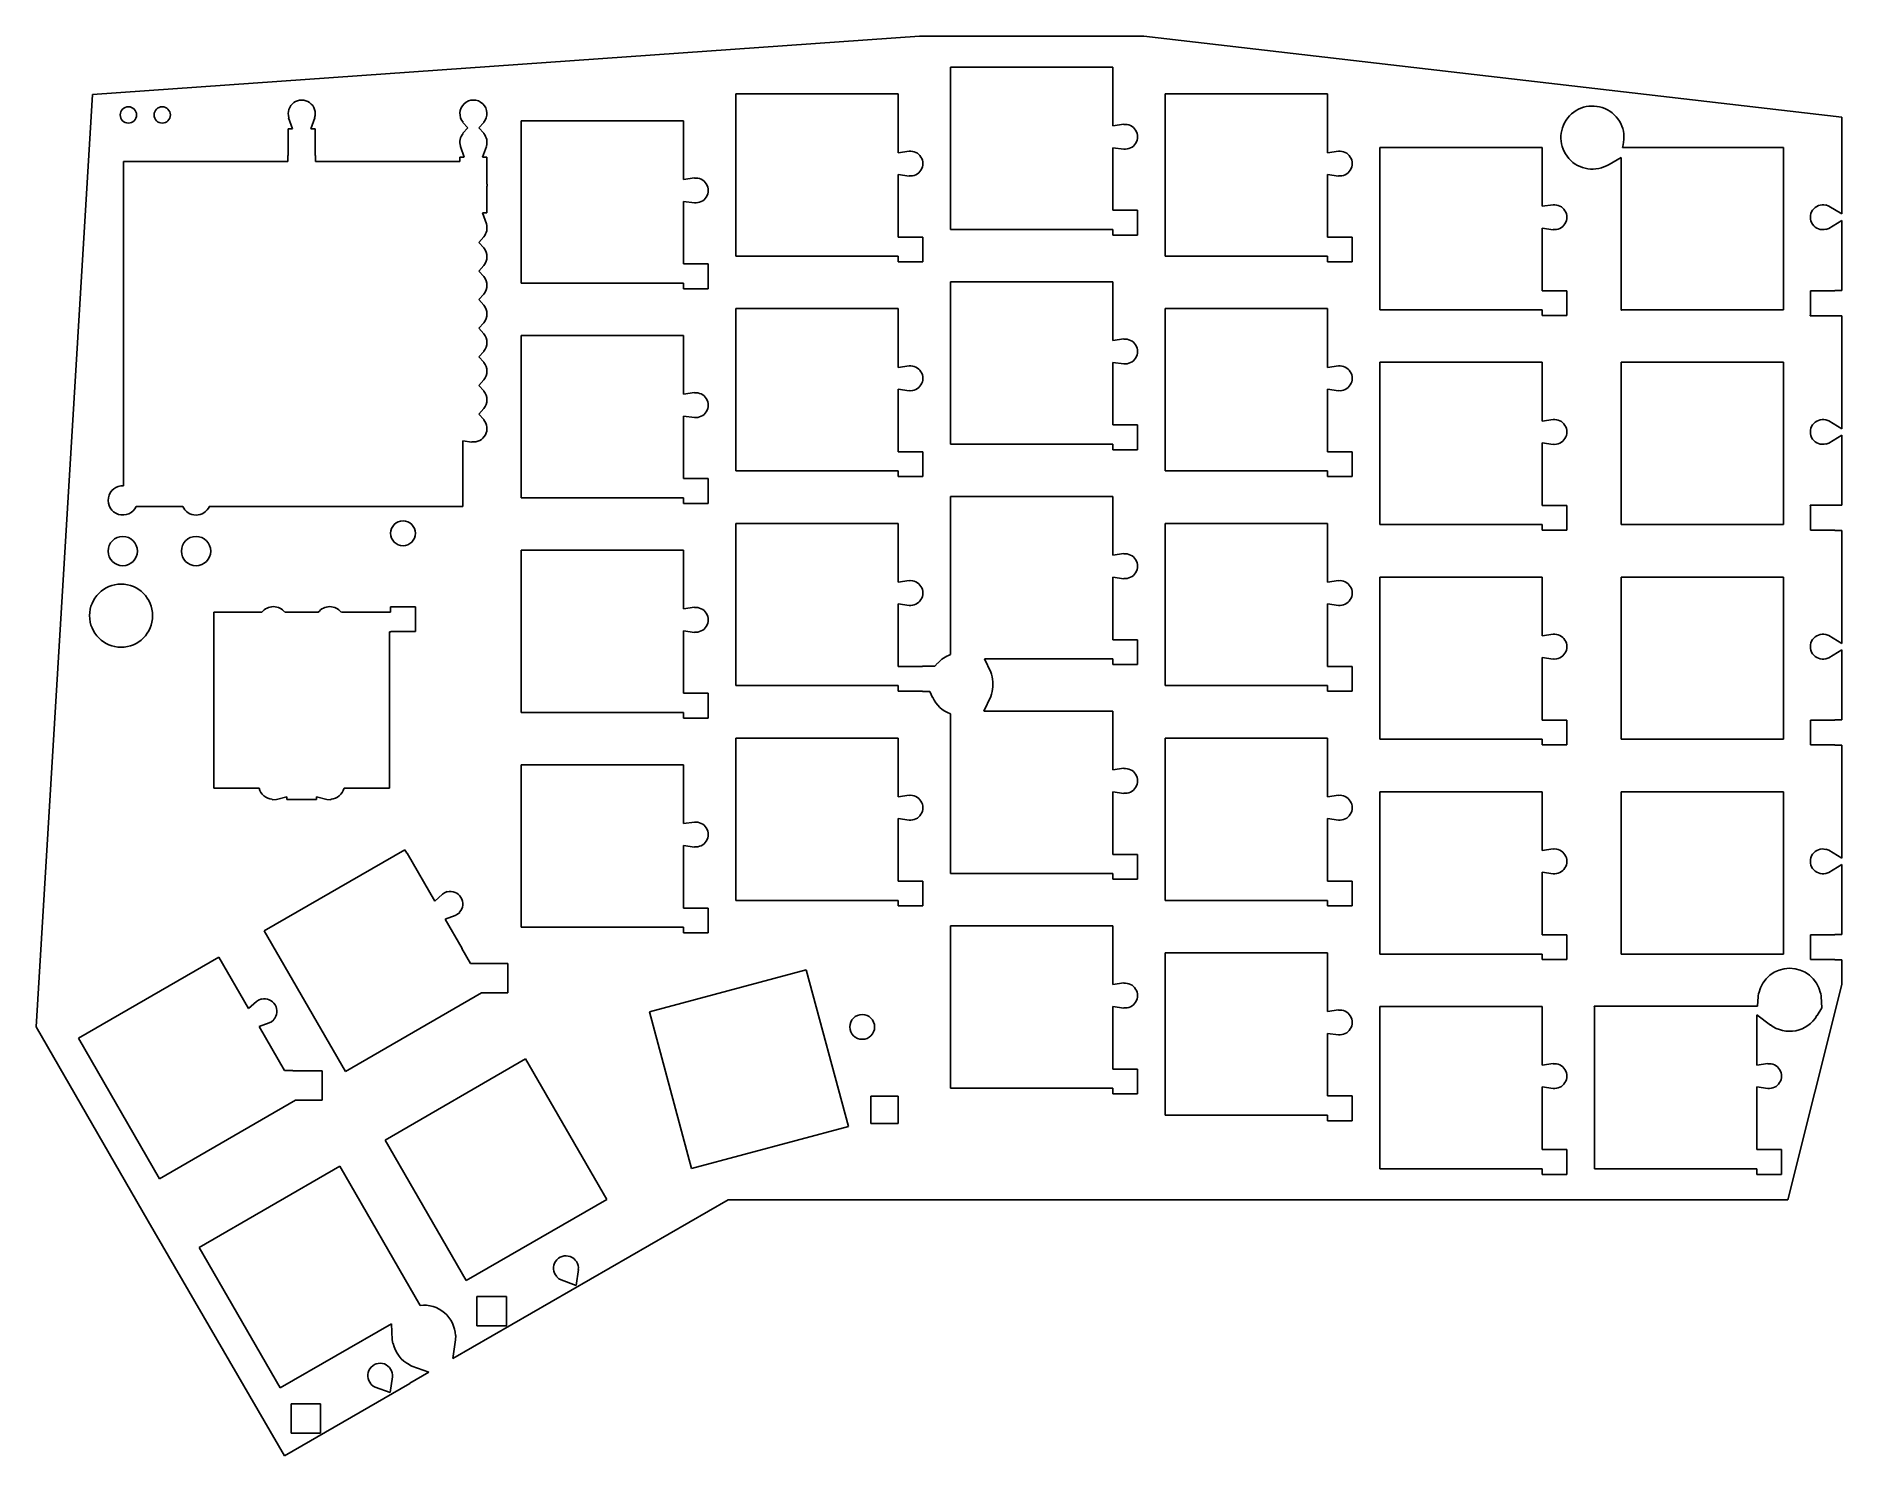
# Model space of a CAD drawing. Header units: millimetres. Extents: x 0 to 160, y 0 to 126.
import ezdxf

# ---------------------------------------------------------------- set-up
doc = ezdxf.new("R2010")
doc.units = ezdxf.units.MM
doc.layers.add('cut', color=7, linetype='Continuous')

msp = doc.modelspace()

# ---------------------------------------------------------------- linework, layer by layer
at = {"layer": 'cut'}
for p, q in [((4.99, 120.78), (78.39, 125.97)), ((78.39, 125.97), (98.29, 125.97)), ((98.29, 125.97), (160.25, 118.78)), ((95.54, 123.22), (81.14, 123.22)), ((81.14, 123.22), (81.14, 108.82)), ((95.54, 118.01), (95.54, 123.22)), ((0, 38.07), (4.99, 120.78)), ((76.49, 120.84), (62.09, 120.84)), ((62.09, 120.84), (62.09, 106.44)), ((76.49, 115.63), (76.49, 120.84)), ((100.19, 120.84), (100.19, 106.44)), ((114.59, 120.84), (100.19, 120.84)), ((114.59, 115.63), (114.59, 120.84)), ((22.43, 118.74), (22.41, 118.73)), ((22.41, 118.73), (22.76, 117.76)), ((24.38, 117.76), (24.73, 118.73)), ((24.73, 118.73), (24.71, 118.74)), ((160.25, 118.78), (160.25, 110.19)), ((22.37, 117.76), (22.37, 115.38)), ((22.76, 117.76), (22.37, 117.76)), ((24.77, 117.76), (24.38, 117.76)), ((24.77, 115.38), (24.77, 117.76)), ((37.89, 118.33), (37.88, 118.32)), ((37.88, 118.32), (38.32, 117.83)), ((38.32, 117.83), (37.88, 117.35)), ((37.88, 117.35), (37.89, 117.34)), ((39.3, 117.83), (39.74, 118.32)), ((39.74, 117.35), (39.3, 117.83)), ((39.74, 118.32), (39.73, 118.33)), ((39.73, 117.34), (39.74, 117.35)), ((43.04, 118.46), (43.04, 104.06)), ((57.44, 118.46), (43.04, 118.46)), ((57.44, 113.25), (57.44, 118.46)), ((96.52, 118.16), (95.54, 118.01)), ((96.52, 118.14), (96.52, 118.16)), ((22.35, 115.38), (22.35, 114.85)), ((22.37, 115.38), (22.35, 115.38)), ((24.79, 115.38), (24.77, 115.38)), ((24.79, 114.85), (24.79, 115.38)), ((37.67, 116.2), (37.65, 116.19)), ((37.65, 116.19), (38, 115.22)), ((39.62, 115.22), (39.97, 116.19)), ((39.97, 116.19), (39.95, 116.2)), ((77.47, 115.77), (76.49, 115.63)), ((77.47, 115.75), (77.47, 115.77)), ((95.54, 116.07), (96.52, 115.93)), ((95.54, 110.52), (95.54, 116.07)), ((96.52, 115.93), (96.52, 115.95)), ((115.57, 115.77), (114.59, 115.63)), ((115.57, 115.75), (115.57, 115.77)), ((119.24, 116.08), (119.24, 101.68)), ((133.64, 116.08), (119.24, 116.08)), ((133.64, 110.87), (133.64, 116.08)), ((155.07, 116.08), (140.77, 116.08)), ((155.07, 101.68), (155.07, 116.08)), ((7.76, 114.85), (7.76, 86.08)), ((22.35, 114.85), (7.76, 114.85)), ((37.61, 114.85), (24.79, 114.85)), ((37.61, 115.22), (37.61, 114.85)), ((38, 115.22), (37.61, 115.22)), ((40.01, 115.22), (39.62, 115.22)), ((40.01, 112.84), (40.01, 115.22)), ((139.59, 114.59), (139.6, 114.58)), ((139.6, 114.58), (140.65, 115.21)), ((140.65, 115.21), (140.65, 101.66)), ((40.03, 112.84), (40.01, 112.84)), ((40.01, 110.28), (40.01, 112.66)), ((40.01, 112.66), (40.03, 112.66)), ((40.03, 112.66), (40.03, 112.84)), ((58.42, 113.39), (57.44, 113.25)), ((58.42, 113.37), (58.42, 113.39)), ((76.49, 113.69), (77.47, 113.55)), ((76.49, 108.14), (76.49, 113.69)), ((77.47, 113.55), (77.47, 113.57)), ((114.59, 108.14), (114.59, 113.69)), ((114.59, 113.69), (115.57, 113.55)), ((115.57, 113.55), (115.57, 113.57)), ((57.44, 105.76), (57.44, 111.31)), ((57.44, 111.31), (58.42, 111.17)), ((58.42, 111.17), (58.42, 111.19)), ((134.62, 111.01), (133.64, 110.87)), ((134.62, 110.99), (134.62, 111.01)), ((158.83, 110.99), (158.82, 110.97)), ((159.08, 110.89), (158.83, 110.99)), ((160.25, 110.19), (159.08, 110.89)), ((39.97, 109.32), (39.62, 110.28)), ((39.62, 110.28), (40.01, 110.28)), ((39.95, 109.31), (39.97, 109.32)), ((97.74, 110.52), (95.54, 110.52)), ((97.74, 108.32), (97.74, 110.52)), ((159.08, 108.91), (160.25, 109.61)), ((160.25, 109.61), (160.25, 103.4)), ((39.3, 107.67), (39.74, 108.16)), ((39.74, 107.19), (39.3, 107.67)), ((39.74, 108.16), (39.73, 108.17)), ((78.69, 108.14), (76.49, 108.14)), ((78.69, 105.94), (78.69, 108.14)), ((81.14, 108.82), (95.54, 108.82)), ((95.54, 108.82), (95.54, 108.32)), ((95.54, 108.32), (97.74, 108.32)), ((116.79, 108.14), (114.59, 108.14)), ((116.79, 105.94), (116.79, 108.14)), ((133.64, 103.38), (133.64, 108.93)), ((133.64, 108.93), (134.62, 108.79)), ((134.62, 108.79), (134.62, 108.8)), ((158.82, 108.83), (158.83, 108.81)), ((158.83, 108.81), (159.08, 108.91)), ((39.73, 107.18), (39.74, 107.19)), ((62.09, 106.44), (76.49, 106.44)), ((76.49, 106.44), (76.49, 105.94)), ((76.49, 105.94), (78.69, 105.94)), ((100.19, 106.44), (114.59, 106.44)), ((114.59, 106.44), (114.59, 105.94)), ((114.59, 105.94), (116.79, 105.94)), ((39.3, 105.13), (39.74, 105.62)), ((39.74, 104.65), (39.3, 105.13)), ((39.74, 105.62), (39.73, 105.63)), ((39.73, 104.64), (39.74, 104.65)), ((59.64, 105.76), (57.44, 105.76)), ((59.64, 103.56), (59.64, 105.76)), ((95.54, 104.17), (81.14, 104.17)), ((81.14, 104.17), (81.14, 89.77)), ((95.54, 98.96), (95.54, 104.17)), ((39.3, 102.59), (39.74, 103.08)), ((39.74, 102.11), (39.3, 102.59)), ((39.74, 103.08), (39.73, 103.09)), ((43.04, 104.06), (57.44, 104.06)), ((57.44, 104.06), (57.44, 103.56)), ((57.44, 103.56), (59.64, 103.56)), ((135.84, 103.38), (133.64, 103.38)), ((135.84, 101.18), (135.84, 103.38)), ((159.63, 103.38), (157.45, 103.38)), ((157.45, 103.38), (157.45, 101.2)), ((160.25, 103.4), (159.63, 103.4)), ((159.63, 103.4), (159.63, 103.38)), ((39.73, 102.1), (39.74, 102.11)), ((76.49, 101.79), (62.09, 101.79)), ((62.09, 101.79), (62.09, 87.39)), ((76.49, 96.58), (76.49, 101.79)), ((100.19, 101.79), (100.19, 87.39)), ((114.59, 101.79), (100.19, 101.79)), ((114.59, 96.58), (114.59, 101.79)), ((119.24, 101.68), (133.64, 101.68)), ((133.64, 101.68), (133.64, 101.18)), ((133.64, 101.18), (135.84, 101.18)), ((140.65, 101.66), (140.69, 101.66)), ((140.69, 101.66), (140.69, 101.68)), ((140.69, 101.68), (155.07, 101.68)), ((157.45, 101.2), (157.43, 101.2)), ((157.43, 101.2), (157.43, 101.16)), ((157.43, 101.16), (160.25, 101.16)), ((160.25, 101.16), (160.25, 91.14)), ((39.3, 100.05), (39.74, 100.54)), ((39.74, 99.57), (39.3, 100.05)), ((39.74, 100.54), (39.73, 100.55)), ((39.73, 99.56), (39.74, 99.57)), ((43.04, 99.41), (43.04, 85.01)), ((57.44, 99.41), (43.04, 99.41)), ((57.44, 94.2), (57.44, 99.41)), ((39.3, 97.51), (39.74, 98)), ((39.74, 98), (39.73, 98.01)), ((96.52, 99.11), (95.54, 98.96)), ((96.52, 99.09), (96.52, 99.11)), ((39.74, 97.03), (39.3, 97.51)), ((39.73, 97.02), (39.74, 97.03)), ((77.47, 96.72), (76.49, 96.58)), ((77.47, 96.7), (77.47, 96.72)), ((95.54, 97.02), (96.52, 96.88)), ((95.54, 91.47), (95.54, 97.02)), ((96.52, 96.88), (96.52, 96.9)), ((115.57, 96.72), (114.59, 96.58)), ((115.57, 96.7), (115.57, 96.72)), ((119.24, 97.03), (119.24, 82.63)), ((133.64, 97.03), (119.24, 97.03)), ((133.64, 91.82), (133.64, 97.03)), ((140.67, 97.03), (140.67, 82.63)), ((155.07, 97.03), (140.67, 97.03)), ((155.07, 82.63), (155.07, 97.03)), ((39.3, 94.97), (39.74, 95.46)), ((39.74, 94.49), (39.3, 94.97)), ((39.74, 95.46), (39.73, 95.47)), ((76.49, 94.64), (77.47, 94.5)), ((76.49, 89.09), (76.49, 94.64)), ((114.59, 89.09), (114.59, 94.64)), ((114.59, 94.64), (115.57, 94.5)), ((39.73, 94.48), (39.74, 94.49)), ((58.42, 94.34), (57.44, 94.2)), ((58.42, 94.32), (58.42, 94.34)), ((77.47, 94.5), (77.47, 94.52)), ((115.57, 94.5), (115.57, 94.52)), ((39.3, 92.43), (39.74, 92.92)), ((39.74, 91.95), (39.3, 92.43)), ((39.74, 92.92), (39.73, 92.93)), ((39.73, 91.94), (39.74, 91.95)), ((57.44, 86.71), (57.44, 92.26)), ((57.44, 92.26), (58.42, 92.12)), ((58.42, 92.12), (58.42, 92.14)), ((97.74, 91.47), (95.54, 91.47)), ((97.74, 89.27), (97.74, 91.47)), ((134.62, 91.96), (133.64, 91.82)), ((134.62, 91.94), (134.62, 91.96)), ((158.83, 91.94), (158.82, 91.92)), ((159.08, 91.84), (158.83, 91.94)), ((160.25, 91.14), (159.08, 91.84)), ((37.87, 84.25), (37.87, 90.07)), ((37.87, 90.07), (38.67, 89.95)), ((38.67, 89.95), (38.67, 89.97)), ((81.14, 89.77), (95.54, 89.77)), ((95.54, 89.77), (95.54, 89.27)), ((133.64, 84.33), (133.64, 89.88)), ((133.64, 89.88), (134.62, 89.74)), ((134.62, 89.74), (134.62, 89.75)), ((158.82, 89.78), (158.83, 89.76)), ((158.83, 89.76), (159.08, 89.86)), ((159.08, 89.86), (160.25, 90.56)), ((160.25, 90.56), (160.25, 84.35)), ((78.69, 89.09), (76.49, 89.09)), ((78.69, 86.89), (78.69, 89.09)), ((95.54, 89.27), (97.74, 89.27)), ((116.79, 89.09), (114.59, 89.09)), ((116.79, 86.89), (116.79, 89.09)), ((59.64, 86.71), (57.44, 86.71)), ((59.64, 84.51), (59.64, 86.71)), ((62.09, 87.39), (76.49, 87.39)), ((76.49, 87.39), (76.49, 86.89)), ((76.49, 86.89), (78.69, 86.89)), ((100.19, 87.39), (114.59, 87.39)), ((114.59, 87.39), (114.59, 86.89)), ((114.59, 86.89), (116.79, 86.89)), ((43.04, 85.01), (57.44, 85.01)), ((57.44, 85.01), (57.44, 84.51)), ((95.54, 85.12), (81.14, 85.12)), ((81.14, 85.12), (81.14, 71.1)), ((95.54, 79.91), (95.54, 85.12)), ((8.87, 84.25), (13.01, 84.25)), ((15.37, 84.25), (37.87, 84.25)), ((57.44, 84.51), (59.64, 84.51)), ((135.84, 84.33), (133.64, 84.33)), ((135.84, 82.13), (135.84, 84.33)), ((160.25, 84.35), (157.43, 84.35)), ((157.43, 84.35), (157.43, 84.31)), ((157.43, 84.31), (157.45, 84.31)), ((157.45, 84.31), (157.45, 82.13)), ((76.49, 82.74), (62.09, 82.74)), ((62.09, 82.74), (62.09, 68.34)), ((76.49, 77.53), (76.49, 82.74)), ((100.19, 82.74), (100.19, 68.34)), ((114.59, 82.74), (100.19, 82.74)), ((114.59, 77.53), (114.59, 82.74)), ((119.24, 82.63), (133.64, 82.63)), ((133.64, 82.63), (133.64, 82.13)), ((133.64, 82.13), (135.84, 82.13)), ((140.67, 82.63), (155.07, 82.63)), ((157.45, 82.13), (159.63, 82.13)), ((159.63, 82.13), (159.63, 82.11)), ((159.63, 82.11), (160.25, 82.11)), ((160.25, 82.11), (160.25, 72.09)), ((43.04, 80.36), (43.04, 65.96)), ((57.44, 80.36), (43.04, 80.36)), ((57.44, 75.15), (57.44, 80.36)), ((96.52, 80.06), (95.54, 79.91)), ((96.52, 80.04), (96.52, 80.06)), ((77.47, 77.67), (76.49, 77.53)), ((77.47, 77.65), (77.47, 77.67)), ((95.54, 72.42), (95.54, 77.97)), ((95.54, 77.97), (96.52, 77.83)), ((96.52, 77.83), (96.52, 77.85)), ((115.57, 77.67), (114.59, 77.53)), ((115.57, 77.65), (115.57, 77.67)), ((119.24, 77.98), (119.24, 63.58)), ((133.64, 77.98), (119.24, 77.98)), ((133.64, 72.77), (133.64, 77.98)), ((140.67, 77.98), (140.67, 63.58)), ((155.07, 77.98), (140.67, 77.98)), ((155.07, 63.58), (155.07, 77.98)), ((33.67, 75.34), (31.46, 75.34)), ((31.46, 75.34), (31.46, 74.87)), ((33.67, 73.14), (33.67, 75.34)), ((76.49, 70.04), (76.49, 75.59)), ((76.49, 75.59), (77.47, 75.45)), ((77.47, 75.45), (77.47, 75.47)), ((114.59, 70.04), (114.59, 75.59)), ((114.59, 75.59), (115.57, 75.45)), ((115.57, 75.45), (115.57, 75.47)), ((15.76, 74.85), (15.76, 59.25)), ((20.04, 74.85), (15.76, 74.85)), ((25.04, 74.85), (22.09, 74.85)), ((31.35, 74.85), (27.09, 74.85)), ((31.46, 74.87), (31.35, 74.87)), ((31.35, 74.87), (31.35, 74.85)), ((58.42, 75.29), (57.44, 75.15)), ((58.42, 75.27), (58.42, 75.29)), ((31.36, 59.25), (31.36, 73.12)), ((31.36, 73.12), (31.48, 73.12)), ((31.48, 73.12), (31.48, 73.14)), ((31.48, 73.14), (33.67, 73.14)), ((57.44, 67.66), (57.44, 73.21)), ((57.44, 73.21), (58.42, 73.07)), ((58.42, 73.07), (58.42, 73.09)), ((97.74, 72.42), (95.54, 72.42)), ((97.74, 70.22), (97.74, 72.42)), ((134.62, 72.91), (133.64, 72.77)), ((134.62, 72.89), (134.62, 72.91)), ((158.83, 72.89), (158.82, 72.87)), ((159.08, 72.79), (158.83, 72.89)), ((160.25, 72.09), (159.08, 72.79)), ((84.17, 70.72), (95.54, 70.72)), ((84.72, 69.55), (84.17, 70.72)), ((95.54, 70.72), (95.54, 70.22)), ((133.64, 65.28), (133.64, 70.83)), ((133.64, 70.83), (134.62, 70.69)), ((134.62, 70.69), (134.62, 70.7)), ((158.82, 70.73), (158.83, 70.71)), ((158.83, 70.71), (159.08, 70.81)), ((159.08, 70.81), (160.25, 71.51)), ((160.25, 71.51), (160.25, 65.3)), ((78.67, 70.04), (76.49, 70.04)), ((79.75, 70.06), (78.67, 70.06)), ((78.67, 70.06), (78.67, 70.04)), ((80, 70.33), (79.75, 70.06)), ((80.02, 70.32), (80, 70.33)), ((84.79, 69.35), (84.72, 69.55)), ((84.77, 69.35), (84.79, 69.35)), ((95.54, 70.22), (97.74, 70.22)), ((116.79, 70.04), (114.59, 70.04)), ((116.79, 67.84), (116.79, 70.04)), ((59.64, 67.66), (57.44, 67.66)), ((59.64, 65.46), (59.64, 67.66)), ((62.09, 68.34), (76.49, 68.34)), ((76.49, 68.34), (76.49, 67.84)), ((76.49, 67.84), (78.67, 67.84)), ((78.67, 67.84), (78.67, 67.82)), ((78.67, 67.82), (79.31, 67.82)), ((79.31, 67.82), (79.56, 67.28)), ((84.11, 66.09), (84.72, 67.39)), ((84.72, 67.39), (84.79, 67.59)), ((84.79, 67.59), (84.77, 67.59)), ((100.19, 68.34), (114.59, 68.34)), ((114.59, 68.34), (114.59, 67.84)), ((114.59, 67.84), (116.79, 67.84)), ((43.04, 65.96), (57.44, 65.96)), ((57.44, 65.96), (57.44, 65.46)), ((79.56, 67.28), (79.58, 67.29)), ((81.14, 65.85), (81.14, 51.67)), ((95.56, 66.09), (84.11, 66.09)), ((95.54, 66.05), (95.56, 66.05)), ((95.54, 60.86), (95.54, 66.05)), ((95.56, 66.05), (95.56, 66.09)), ((57.44, 65.46), (59.64, 65.46)), ((135.84, 65.28), (133.64, 65.28)), ((135.84, 63.08), (135.84, 65.28)), ((157.45, 65.28), (157.45, 63.08)), ((159.63, 65.28), (157.45, 65.28)), ((159.63, 65.3), (159.63, 65.28)), ((160.25, 65.3), (159.63, 65.3)), ((76.49, 63.69), (62.09, 63.69)), ((62.09, 63.69), (62.09, 49.29)), ((76.49, 58.48), (76.49, 63.69)), ((100.19, 63.69), (100.19, 49.29)), ((114.59, 63.69), (100.19, 63.69)), ((114.59, 58.48), (114.59, 63.69)), ((119.24, 63.58), (133.64, 63.58)), ((133.64, 63.58), (133.64, 63.08)), ((133.64, 63.08), (135.84, 63.08)), ((140.67, 63.58), (155.07, 63.58)), ((157.45, 63.08), (159.63, 63.08)), ((159.63, 63.08), (159.63, 63.06)), ((159.63, 63.06), (160.25, 63.06)), ((160.25, 63.06), (160.25, 53.04)), ((43.04, 61.31), (43.04, 46.91)), ((57.44, 61.31), (43.04, 61.31)), ((57.44, 56.1), (57.44, 61.31)), ((96.52, 61.01), (95.54, 60.86)), ((96.52, 60.99), (96.52, 61.01)), ((15.76, 59.25), (19.8, 59.25)), ((20.96, 58.25), (20.97, 58.22)), ((20.97, 58.22), (21.32, 58.25)), ((21.32, 58.25), (22.26, 58.49)), ((22.26, 58.49), (22.26, 58.25)), ((22.26, 58.25), (24.87, 58.25)), ((24.87, 58.25), (24.87, 58.49)), ((24.87, 58.49), (25.81, 58.25)), ((25.81, 58.25), (26.16, 58.22)), ((26.16, 58.22), (26.17, 58.25)), ((27.33, 59.25), (31.36, 59.25)), ((77.47, 58.62), (76.49, 58.48)), ((77.47, 58.6), (77.47, 58.62)), ((95.54, 58.92), (96.52, 58.78)), ((95.54, 53.37), (95.54, 58.92)), ((96.52, 58.78), (96.52, 58.8)), ((115.57, 58.62), (114.59, 58.48)), ((115.57, 58.6), (115.57, 58.62)), ((119.24, 58.93), (119.24, 44.53)), ((133.64, 58.93), (119.24, 58.93)), ((133.64, 53.72), (133.64, 58.93)), ((140.67, 58.93), (140.67, 44.53)), ((155.07, 58.93), (140.67, 58.93)), ((155.07, 44.53), (155.07, 58.93)), ((58.42, 56.24), (57.44, 56.1)), ((58.42, 56.22), (58.42, 56.24)), ((76.49, 56.54), (77.47, 56.4)), ((76.49, 50.99), (76.49, 56.54)), ((77.47, 56.4), (77.47, 56.42)), ((114.59, 50.99), (114.59, 56.54)), ((114.59, 56.54), (115.57, 56.4)), ((115.57, 56.4), (115.57, 56.42)), ((32.72, 53.78), (20.25, 46.58)), ((32.9, 53.47), (32.72, 53.78)), ((32.92, 53.48), (32.9, 53.47)), ((35.37, 49.23), (32.92, 53.48)), ((57.44, 48.61), (57.44, 54.16)), ((57.44, 54.16), (58.42, 54.02)), ((58.42, 54.02), (58.42, 54.04)), ((97.74, 53.37), (95.54, 53.37)), ((97.74, 51.17), (97.74, 53.37)), ((134.62, 53.86), (133.64, 53.72)), ((134.62, 53.84), (134.62, 53.86)), ((158.83, 53.84), (158.82, 53.82)), ((159.08, 53.74), (158.83, 53.84)), ((160.25, 53.04), (159.08, 53.74)), ((81.14, 51.67), (95.54, 51.67)), ((95.54, 51.67), (95.54, 51.17)), ((133.64, 46.23), (133.64, 51.78)), ((133.64, 51.78), (134.62, 51.64)), ((134.62, 51.64), (134.62, 51.65)), ((158.82, 51.68), (158.83, 51.66)), ((158.83, 51.66), (159.08, 51.76)), ((159.08, 51.76), (160.25, 52.46)), ((160.25, 52.46), (160.25, 46.25)), ((36.05, 49.85), (35.37, 49.23)), ((36.23, 49.97), (36.05, 49.85)), ((36.49, 50.07), (36.23, 49.97)), ((36.49, 50.05), (36.49, 50.07)), ((78.69, 50.99), (76.49, 50.99)), ((78.69, 48.79), (78.69, 50.99)), ((95.54, 51.17), (97.74, 51.17)), ((116.79, 50.99), (114.59, 50.99)), ((116.79, 48.79), (116.79, 50.99)), ((37.39, 48.05), (37.59, 48.22)), ((37.59, 48.22), (37.58, 48.24)), ((59.64, 48.61), (57.44, 48.61)), ((59.64, 46.41), (59.64, 48.61)), ((62.09, 49.29), (76.49, 49.29)), ((76.49, 49.29), (76.49, 48.79)), ((76.49, 48.79), (78.69, 48.79)), ((100.19, 49.29), (114.59, 49.29)), ((114.59, 49.29), (114.59, 48.79)), ((114.59, 48.79), (116.79, 48.79)), ((20.25, 46.58), (27.45, 34.11)), ((36.3, 47.63), (37.19, 47.95)), ((37.8, 45.02), (36.3, 47.63)), ((37.19, 47.95), (37.39, 48.05)), ((43.04, 46.91), (57.44, 46.91)), ((57.44, 46.91), (57.44, 46.41)), ((81.14, 47.02), (81.14, 32.62)), ((95.54, 47.02), (81.14, 47.02)), ((95.54, 41.81), (95.54, 47.02)), ((37.78, 45.01), (37.8, 45.02)), ((38.54, 43.7), (37.78, 45.01)), ((57.44, 46.41), (59.64, 46.41)), ((135.84, 46.23), (133.64, 46.23)), ((135.84, 44.03), (135.84, 46.23)), ((157.45, 46.23), (157.45, 44.03)), ((159.63, 46.23), (157.45, 46.23)), ((159.63, 46.25), (159.63, 46.23)), ((160.25, 46.25), (159.63, 46.25)), ((16.22, 44.26), (3.75, 37.06)), ((18.86, 39.69), (16.22, 44.26)), ((39.29, 43.7), (38.54, 43.7)), ((39.29, 43.68), (39.29, 43.7)), ((41.87, 43.68), (39.29, 43.68)), ((41.87, 41.08), (41.87, 43.68)), ((100.19, 44.64), (100.19, 30.24)), ((114.59, 44.64), (100.19, 44.64)), ((114.59, 39.43), (114.59, 44.64)), ((119.24, 44.53), (133.64, 44.53)), ((133.64, 44.53), (133.64, 44.03)), ((133.64, 44.03), (135.84, 44.03)), ((140.67, 44.53), (155.07, 44.53)), ((157.45, 44.03), (159.63, 44.03)), ((159.63, 44.03), (159.63, 44.01)), ((159.63, 44.01), (160.25, 44.01)), ((160.25, 44.01), (160.25, 41.83)), ((68.35, 43.13), (54.44, 39.4)), ((72.08, 29.22), (68.35, 43.13)), ((96.52, 41.96), (95.54, 41.81)), ((96.52, 41.94), (96.52, 41.96)), ((160.25, 41.83), (155.44, 22.73)), ((19.55, 40.32), (18.86, 39.69)), ((19.74, 40.44), (19.55, 40.32)), ((19.99, 40.54), (19.74, 40.44)), ((20, 40.52), (19.99, 40.54)), ((27.45, 34.11), (39.52, 41.08)), ((39.52, 41.08), (41.87, 41.08)), ((152.81, 40.75), (152.77, 39.9)), ((152.86, 41.07), (152.81, 40.75)), ((152.88, 41.06), (152.86, 41.07)), ((158.37, 41.07), (158.35, 41.06)), ((158.42, 40.75), (158.37, 41.07)), ((158.47, 39.76), (158.42, 40.75)), ((20.69, 38.42), (20.89, 38.52)), ((20.89, 38.52), (21.09, 38.7)), ((21.09, 38.7), (21.08, 38.71)), ((54.44, 39.4), (58.17, 25.49)), ((95.54, 34.32), (95.54, 39.87)), ((95.54, 39.87), (96.52, 39.73)), ((96.52, 39.73), (96.52, 39.75)), ((115.57, 39.57), (114.59, 39.43)), ((115.57, 39.55), (115.57, 39.57)), ((119.24, 39.88), (119.24, 25.48)), ((133.64, 39.88), (119.24, 39.88)), ((133.64, 34.67), (133.64, 39.88)), ((138.27, 39.9), (138.27, 39.86)), ((152.77, 39.9), (138.27, 39.9)), ((138.27, 39.86), (138.29, 39.86)), ((138.29, 39.86), (138.29, 25.48)), ((152.69, 39.13), (153.91, 38.23)), ((152.69, 34.67), (152.69, 39.13)), ((158.04, 39.06), (158.05, 39.06)), ((158.05, 39.06), (158.47, 39.76)), ((9.95, 20.83), (0, 38.07)), ((3.75, 37.06), (10.95, 24.59)), ((19.78, 38.09), (20.69, 38.42)), ((22.04, 34.18), (19.78, 38.09)), ((114.59, 31.94), (114.59, 37.49)), ((114.59, 37.49), (115.57, 37.35)), ((115.57, 37.35), (115.57, 37.37)), ((153.91, 38.23), (153.92, 38.24)), ((22.79, 34.18), (22.04, 34.18)), ((22.79, 34.16), (22.79, 34.18)), ((25.38, 34.16), (22.79, 34.16)), ((25.38, 31.55), (25.38, 34.16)), ((43.44, 35.22), (30.97, 28.02)), ((50.64, 22.75), (43.44, 35.22)), ((97.74, 34.32), (95.54, 34.32)), ((97.74, 32.12), (97.74, 34.32)), ((134.62, 34.81), (133.64, 34.67)), ((134.62, 34.79), (134.62, 34.81)), ((153.67, 34.81), (152.69, 34.67)), ((153.67, 34.79), (153.67, 34.81)), ((81.14, 32.62), (95.54, 32.62)), ((95.54, 32.62), (95.54, 32.12)), ((95.54, 32.12), (97.74, 32.12)), ((133.64, 27.18), (133.64, 32.73)), ((133.64, 32.73), (134.62, 32.59)), ((134.62, 32.59), (134.62, 32.6)), ((152.69, 27.18), (152.69, 32.73)), ((152.69, 32.73), (153.67, 32.59)), ((153.67, 32.59), (153.67, 32.6)), ((10.95, 24.59), (23.02, 31.55)), ((23.02, 31.55), (25.38, 31.55)), ((76.51, 31.93), (74.06, 31.93)), ((74.06, 31.93), (74.06, 29.48)), ((76.51, 29.48), (76.51, 31.93)), ((116.79, 31.94), (114.59, 31.94)), ((116.79, 29.74), (116.79, 31.94)), ((58.17, 25.49), (72.08, 29.22)), ((74.06, 29.48), (76.51, 29.48)), ((100.19, 30.24), (114.59, 30.24)), ((114.59, 30.24), (114.59, 29.74)), ((114.59, 29.74), (116.79, 29.74)), ((30.97, 28.02), (38.17, 15.55)), ((26.94, 25.7), (14.47, 18.5)), ((34.07, 13.35), (26.94, 25.7)), ((135.84, 27.18), (133.64, 27.18)), ((135.84, 24.98), (135.84, 27.18)), ((154.89, 27.18), (152.69, 27.18)), ((154.89, 24.98), (154.89, 27.18)), ((119.24, 25.48), (133.64, 25.48)), ((133.64, 25.48), (133.64, 24.98)), ((133.64, 24.98), (135.84, 24.98)), ((138.29, 25.48), (152.69, 25.48)), ((152.69, 25.48), (152.69, 24.98)), ((152.69, 24.98), (154.89, 24.98)), ((61.4, 22.73), (36.97, 8.63)), ((38.17, 15.55), (50.64, 22.75)), ((155.44, 22.73), (61.4, 22.73)), ((22.03, 0), (9.95, 20.83)), ((14.47, 18.5), (21.67, 6.03)), ((47.93, 15.13), (48.14, 16.53)), ((48.14, 16.53), (48.12, 16.53)), ((46.21, 15.9), (46.2, 15.89)), ((46.2, 15.89), (46.4, 15.72)), ((46.4, 15.72), (46.6, 15.61)), ((46.6, 15.61), (47.93, 15.13)), ((41.73, 14.14), (39.12, 14.14)), ((39.12, 14.14), (39.12, 11.53)), ((41.73, 11.53), (41.73, 14.14)), ((21.67, 6.03), (31.54, 11.73)), ((31.54, 11.73), (31.61, 10.29)), ((39.12, 11.53), (41.73, 11.53)), ((31.61, 10.29), (31.66, 9.97)), ((31.66, 9.97), (31.68, 9.97)), ((36.97, 8.63), (37.22, 10.29)), ((37.24, 10.67), (37.21, 10.67)), ((37.22, 10.29), (37.24, 10.67)), ((33.15, 8.07), (33.15, 8.05)), ((33.15, 8.05), (33.34, 7.96)), ((33.16, 6.43), (22.03, 0)), ((31.43, 5.61), (31.64, 7)), ((31.64, 7), (31.62, 7.01)), ((34.84, 7.42), (33.15, 6.44)), ((33.15, 6.44), (33.16, 6.43)), ((33.34, 7.96), (34.84, 7.42)), ((29.71, 6.38), (29.7, 6.36)), ((29.7, 6.36), (29.9, 6.19)), ((29.9, 6.19), (30.1, 6.09)), ((30.1, 6.09), (31.43, 5.61)), ((25.23, 4.61), (22.63, 4.61)), ((22.63, 4.61), (22.63, 2.01)), ((25.23, 2.01), (25.23, 4.61)), ((22.63, 2.01), (25.23, 2.01))]:
    msp.add_line(p, q, dxfattribs=at)
for centre, radius in [((8.19, 118.98), 0.725), ((11.19, 118.98), 0.725), ((32.56, 81.86), 1.1), ((7.69, 80.28), 1.3), ((14.19, 80.28), 1.3), ((7.54, 74.55), 2.8), ((73.31, 38.06), 1.1)]:
    msp.add_circle(centre, radius, dxfattribs=at)
for centre, radius, start, end in [((23.57, 119.1), 1.2, -17.7198, 197.7198), ((38.81, 119.1), 1.2, -40.2198, 220.2198), ((138.11, 116.97), 2.8, -18.5992, 301.7033), ((38.81, 116.56), 1.2, 139.7802, 197.7198), ((38.81, 116.56), 1.2, -17.7198, 40.2198), ((96.64, 117.04), 1.1, -96.0341, 96.0341), ((77.59, 114.66), 1.1, -96.0341, 96.0341), ((115.69, 114.66), 1.1, -96.0341, 96.0341), ((58.54, 112.28), 1.1, -96.0341, 96.0341), ((134.74, 109.9), 1.1, -96.0341, 96.0341), ((158.55, 109.9), 1.1, 75.8693, 284.1308), ((38.81, 108.94), 1.2, -40.2198, 17.7198), ((38.81, 106.4), 1.2, -40.2198, 40.2198), ((38.81, 103.86), 1.2, -40.2198, 40.2198), ((38.81, 101.32), 1.2, -40.2198, 40.2198), ((38.81, 98.78), 1.2, -40.2198, 40.2198), ((96.64, 97.99), 1.1, -96.0341, 96.0341), ((38.81, 96.24), 1.2, -40.2198, 40.2198), ((77.59, 95.61), 1.1, -96.0341, 96.0341), ((115.69, 95.61), 1.1, -96.0341, 96.0341), ((38.81, 93.7), 1.2, -40.2198, 40.2198), ((58.54, 93.23), 1.1, -96.0341, 96.0341), ((38.81, 91.16), 1.2, -96.4698, 40.2198), ((134.74, 90.85), 1.1, -96.0341, 96.0341), ((158.55, 90.85), 1.1, 75.8693, 284.1307), ((7.69, 84.78), 1.3, 86.6926, 335.5775), ((14.19, 84.78), 1.3, 204.4225, 335.5775), ((96.64, 78.94), 1.1, -96.0341, 96.0341), ((77.59, 76.56), 1.1, -96.0341, 96.0341), ((115.69, 76.56), 1.1, -96.0341, 96.0341), ((21.06, 74.05), 1.3, 37.9799, 142.0201), ((26.06, 74.05), 1.3, 37.9799, 142.0201), ((58.54, 74.18), 1.1, -96.0341, 96.0341), ((134.74, 71.8), 1.1, -96.0341, 96.0341), ((158.55, 71.8), 1.1, 75.8692, 284.131), ((82.11, 68.47), 2.8, 110.3759, 138.5783), ((82.11, 68.47), 2.8, -18.2594, 18.2593), ((82.11, 68.47), 2.8, 204.9516, 249.6241), ((96.64, 59.89), 1.1, -96.0341, 96.0341), ((21.06, 59.55), 1.3, 193.3424, 265.5745), ((26.06, 59.55), 1.3, -85.5745, -13.3424), ((77.59, 57.51), 1.1, -96.0341, 96.0341), ((115.69, 57.51), 1.1, -96.0341, 96.0341), ((58.54, 55.13), 1.1, -96.0341, 96.0341), ((134.74, 52.75), 1.1, -96.0341, 96.0341), ((158.55, 52.75), 1.1, 75.8692, 284.1308), ((36.76, 48.98), 1.1, -42.3734, 104.1307), ((155.61, 40.47), 2.8, 12.2399, 167.7609), ((96.64, 40.84), 1.1, -96.0341, 96.0341), ((20.27, 39.45), 1.1, -42.3734, 104.1307), ((115.69, 38.46), 1.1, -96.0341, 96.0341), ((155.61, 40.47), 2.8, 232.6717, 329.8283), ((134.74, 33.7), 1.1, -96.0341, 96.0341), ((153.79, 33.7), 1.1, -96.0341, 96.0341), ((47.02, 16.65), 1.1, -6.0341, 222.3734), ((34.42, 10.57), 2.8, 362.05, 457.0964), ((34.42, 10.57), 2.8, 192.2399, 243.2519), ((30.53, 7.12), 1.1, -6.0341, 222.3737)]:
    msp.add_arc(centre, radius, start, end, dxfattribs=at)

doc.saveas('drawing.dxf')
